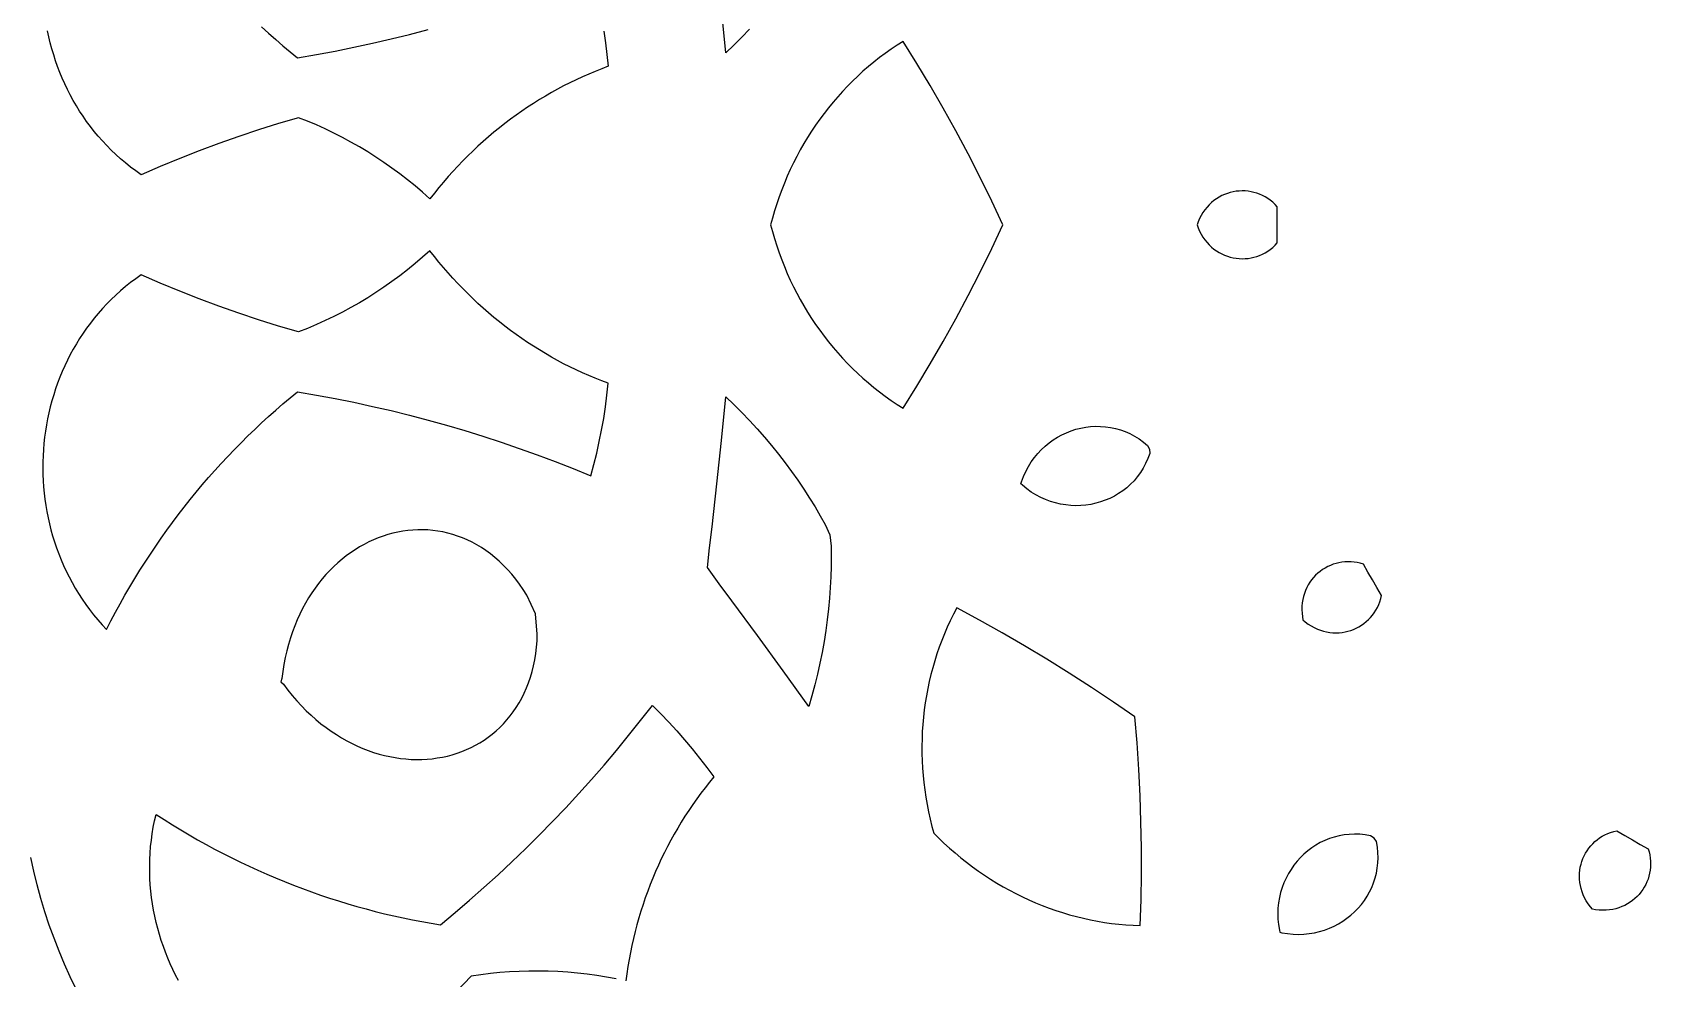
# Model space of a CAD drawing. Extents: x -261 to 261, y -261 to 261.
# Drawn here: x -119.2 to -20.5, y -46 to 11.7 of the extents above; entities that cross this region are included whole.
import ezdxf

# ---------------------------------------------------------------- set-up
doc = ezdxf.new("R2010")
doc.units = 0
doc.layers.add('COUCHE_1', color=18, linetype='CONTINUOUS')

msp = doc.modelspace()

# ---------------------------------------------------------------- linework, layer by layer
at = {"layer": 'COUCHE_1'}
for points in [[(-75.455, 11.93), (-75.928, 11.44), (-76.412, 10.959), (-76.908, 10.491), (-77.17, 13.151)], [(-105.189, 12.077), (-104.761, 11.686), (-104.327, 11.3), (-103.888, 10.921), (-103.444, 10.549), (-102.995, 10.182), (-101.851, 10.379), (-100.709, 10.592), (-99.57, 10.822), (-98.435, 11.069), (-97.303, 11.332), (-96.175, 11.612), (-95.05, 11.908)], [(-84.344, 11.805), (-84.236, 11.094), (-84.143, 10.38), (-84.066, 9.663), (-84.463, 9.514), (-84.858, 9.357), (-85.249, 9.193), (-85.637, 9.022), (-86.023, 8.844), (-86.404, 8.659), (-86.783, 8.467), (-87.158, 8.268), (-87.53, 8.062), (-87.897, 7.85), (-88.262, 7.631), (-88.622, 7.405), (-88.979, 7.173), (-89.332, 6.934), (-89.681, 6.688), (-90.026, 6.436), (-90.366, 6.178), (-90.703, 5.914), (-91.035, 5.643), (-91.363, 5.366), (-91.686, 5.083), (-92.005, 4.794), (-92.32, 4.499), (-92.629, 4.198), (-92.934, 3.891), (-93.234, 3.578), (-93.529, 3.259), (-93.819, 2.935), (-94.105, 2.605), (-94.385, 2.269), (-94.659, 1.928), (-94.929, 1.581), (-95.377, 1.98), (-95.833, 2.367), (-96.297, 2.742), (-96.768, 3.107), (-97.247, 3.459), (-97.732, 3.8), (-98.225, 4.128), (-98.724, 4.445), (-99.23, 4.75), (-99.743, 5.042), (-100.261, 5.322), (-100.786, 5.589), (-101.316, 5.844), (-101.852, 6.086), (-102.393, 6.316), (-102.939, 6.532), (-104.161, 6.171), (-105.378, 5.789), (-106.588, 5.385), (-107.792, 4.961), (-108.989, 4.516), (-110.179, 4.05), (-111.363, 3.563), (-112.539, 3.056), (-112.864, 3.286), (-113.18, 3.524), (-113.487, 3.769), (-113.786, 4.023), (-114.075, 4.284), (-114.356, 4.553), (-114.628, 4.828), (-114.891, 5.11), (-115.145, 5.399), (-115.39, 5.694), (-115.626, 5.995), (-115.852, 6.302), (-116.07, 6.615), (-116.279, 6.934), (-116.479, 7.257), (-116.669, 7.585), (-116.85, 7.918), (-117.023, 8.256), (-117.186, 8.598), (-117.339, 8.944), (-117.484, 9.294), (-117.619, 9.647), (-117.745, 10.004), (-117.862, 10.364), (-117.969, 10.726), (-118.067, 11.092), (-118.156, 11.459), (-118.235, 11.83)], [(-110.253, -46.079), (-110.429, -45.742), (-110.597, -45.401), (-110.755, -45.055), (-110.905, -44.706), (-111.047, -44.352), (-111.179, -43.995), (-111.302, -43.633), (-111.415, -43.269), (-111.519, -42.901), (-111.614, -42.531), (-111.698, -42.157), (-111.773, -41.781), (-111.838, -41.402), (-111.893, -41.021), (-111.938, -40.638), (-111.972, -40.253), (-111.996, -39.866), (-112.009, -39.478), (-112.011, -39.088), (-112.002, -38.697), (-111.983, -38.305), (-111.952, -37.913), (-111.909, -37.52), (-111.856, -37.126), (-111.79, -36.732), (-111.713, -36.338), (-111.624, -35.945), (-111.124, -36.268), (-110.621, -36.584), (-110.114, -36.894), (-109.604, -37.196), (-109.091, -37.491), (-108.574, -37.779), (-108.055, -38.06), (-107.532, -38.334), (-107.007, -38.6), (-106.479, -38.86), (-105.947, -39.112), (-105.414, -39.357), (-104.877, -39.594), (-104.338, -39.824), (-103.797, -40.047), (-103.253, -40.263), (-102.707, -40.471), (-102.159, -40.671), (-101.608, -40.864), (-101.056, -41.05), (-100.501, -41.228), (-99.945, -41.398), (-99.386, -41.561), (-98.826, -41.716), (-98.264, -41.864), (-97.7, -42.004), (-97.135, -42.136), (-96.568, -42.26), (-96, -42.377), (-95.43, -42.486), (-94.86, -42.587), (-94.287, -42.68), (-93.394, -41.937), (-92.512, -41.181), (-91.641, -40.413), (-90.781, -39.632), (-89.933, -38.838), (-89.096, -38.031), (-88.27, -37.213), (-87.456, -36.382), (-86.653, -35.539), (-85.863, -34.683), (-85.084, -33.816), (-84.318, -32.938), (-83.564, -32.047), (-82.822, -31.145), (-82.092, -30.232), (-81.375, -29.307), (-80.866, -29.813), (-80.369, -30.33), (-79.883, -30.859), (-79.409, -31.398), (-78.947, -31.949), (-78.497, -32.51), (-78.06, -33.082), (-77.635, -33.664), (-77.904, -33.992), (-78.167, -34.325), (-78.425, -34.663), (-78.675, -35.005), (-78.92, -35.352), (-79.158, -35.703), (-79.39, -36.059), (-79.615, -36.419), (-79.834, -36.782), (-80.046, -37.15), (-80.252, -37.522), (-80.452, -37.898), (-80.644, -38.278), (-80.831, -38.661), (-81.01, -39.048), (-81.183, -39.439), (-81.349, -39.833), (-81.508, -40.23), (-81.66, -40.631), (-81.806, -41.034), (-81.944, -41.441), (-82.076, -41.851), (-82.2, -42.264), (-82.318, -42.679), (-82.429, -43.098), (-82.532, -43.519), (-82.628, -43.942), (-82.717, -44.368), (-82.799, -44.796), (-82.874, -45.227), (-82.941, -45.66), (-83.001, -46.095)], [(-116.483, -46.606), (-116.852, -45.843), (-117.201, -45.07), (-117.53, -44.288), (-117.839, -43.496), (-118.128, -42.695), (-118.395, -41.886), (-118.642, -41.068), (-118.867, -40.242), (-119.07, -39.409), (-119.252, -38.569)], [(-83.589, -45.974), (-84.177, -45.867), (-84.767, -45.773), (-85.357, -45.694), (-85.948, -45.628), (-86.538, -45.576), (-87.13, -45.537), (-87.72, -45.513), (-88.311, -45.502), (-88.901, -45.505), (-89.49, -45.522), (-90.078, -45.552), (-90.664, -45.597), (-91.249, -45.655), (-91.832, -45.727), (-92.414, -45.813), (-93.292, -46.736)]]:
    msp.add_lwpolyline(points, dxfattribs=at)
for points in [[(-74.171, 0), (-74.064, -0.405), (-73.936, -0.842), (-73.799, -1.275), (-73.652, -1.704), (-73.496, -2.128), (-73.33, -2.547), (-73.155, -2.961), (-72.971, -3.37), (-72.777, -3.773), (-72.575, -4.171), (-72.364, -4.563), (-72.144, -4.949), (-71.915, -5.329), (-71.678, -5.703), (-71.433, -6.07), (-71.179, -6.431), (-70.917, -6.785), (-70.647, -7.133), (-70.369, -7.473), (-70.084, -7.806), (-69.79, -8.132), (-69.489, -8.45), (-69.181, -8.761), (-68.865, -9.063), (-68.542, -9.358), (-68.212, -9.644), (-67.875, -9.923), (-67.53, -10.192), (-67.18, -10.453), (-66.822, -10.705), (-66.458, -10.948), (-66.087, -11.182), (-65.261, -9.841), (-64.453, -8.485), (-63.664, -7.113), (-62.893, -5.724), (-62.14, -4.317), (-61.406, -2.888), (-60.691, -1.437), (-60.013, 0), (-60.691, 1.437), (-61.406, 2.888), (-62.14, 4.317), (-62.893, 5.724), (-63.664, 7.113), (-64.453, 8.485), (-65.261, 9.841), (-66.087, 11.182), (-66.458, 10.948), (-66.822, 10.705), (-67.18, 10.453), (-67.53, 10.192), (-67.875, 9.923), (-68.212, 9.644), (-68.542, 9.358), (-68.865, 9.063), (-69.181, 8.761), (-69.489, 8.45), (-69.79, 8.132), (-70.084, 7.806), (-70.369, 7.473), (-70.647, 7.133), (-70.917, 6.785), (-71.179, 6.431), (-71.433, 6.07), (-71.678, 5.703), (-71.915, 5.329), (-72.144, 4.949), (-72.364, 4.563), (-72.575, 4.171), (-72.777, 3.773), (-72.971, 3.37), (-73.155, 2.961), (-73.33, 2.547), (-73.496, 2.128), (-73.652, 1.704), (-73.799, 1.275), (-73.936, 0.842), (-74.064, 0.405)], [(-48.185, 0), (-48.12, -0.177), (-48.031, -0.381), (-47.931, -0.572), (-47.822, -0.752), (-47.703, -0.921), (-47.576, -1.078), (-47.442, -1.223), (-47.3, -1.357), (-47.152, -1.479), (-46.998, -1.59), (-46.838, -1.689), (-46.673, -1.777), (-46.504, -1.853), (-46.332, -1.917), (-46.157, -1.97), (-45.979, -2.011), (-45.799, -2.041), (-45.618, -2.059), (-45.437, -2.066), (-45.255, -2.061), (-45.074, -2.045), (-44.894, -2.017), (-44.716, -1.977), (-44.541, -1.926), (-44.368, -1.863), (-44.199, -1.789), (-44.034, -1.704), (-43.874, -1.607), (-43.719, -1.498), (-43.57, -1.378), (-43.428, -1.246), (-43.293, -1.102), (-43.302, -0.546), (-43.295, 0), (-43.302, 0.546), (-43.293, 1.102), (-43.428, 1.246), (-43.57, 1.378), (-43.719, 1.498), (-43.874, 1.607), (-44.034, 1.704), (-44.199, 1.789), (-44.368, 1.863), (-44.541, 1.926), (-44.716, 1.977), (-44.894, 2.017), (-45.074, 2.045), (-45.255, 2.061), (-45.437, 2.066), (-45.618, 2.059), (-45.799, 2.041), (-45.979, 2.011), (-46.157, 1.97), (-46.332, 1.917), (-46.504, 1.853), (-46.673, 1.777), (-46.838, 1.689), (-46.998, 1.59), (-47.152, 1.479), (-47.3, 1.357), (-47.442, 1.223), (-47.576, 1.078), (-47.703, 0.921), (-47.822, 0.752), (-47.931, 0.572), (-48.031, 0.381), (-48.12, 0.177)], [(-94.929, -1.581), (-95.377, -1.98), (-95.833, -2.367), (-96.297, -2.742), (-96.768, -3.107), (-97.247, -3.459), (-97.732, -3.8), (-98.225, -4.128), (-98.724, -4.445), (-99.23, -4.75), (-99.743, -5.042), (-100.261, -5.322), (-100.786, -5.589), (-101.316, -5.844), (-101.852, -6.086), (-102.393, -6.316), (-102.939, -6.532), (-104.161, -6.171), (-105.378, -5.789), (-106.588, -5.385), (-107.792, -4.961), (-108.989, -4.516), (-110.179, -4.05), (-111.363, -3.563), (-112.539, -3.056), (-112.864, -3.286), (-113.18, -3.524), (-113.487, -3.769), (-113.786, -4.023), (-114.075, -4.284), (-114.356, -4.553), (-114.628, -4.828), (-114.891, -5.11), (-115.145, -5.399), (-115.39, -5.694), (-115.626, -5.995), (-115.852, -6.302), (-116.07, -6.615), (-116.279, -6.934), (-116.479, -7.257), (-116.669, -7.585), (-116.85, -7.918), (-117.023, -8.256), (-117.186, -8.598), (-117.339, -8.944), (-117.484, -9.294), (-117.619, -9.647), (-117.745, -10.004), (-117.862, -10.364), (-117.969, -10.726), (-118.067, -11.092), (-118.156, -11.459), (-118.235, -11.83), (-118.305, -12.202), (-118.365, -12.575), (-118.416, -12.951), (-118.457, -13.327), (-118.489, -13.705), (-118.512, -14.083), (-118.525, -14.462), (-118.528, -14.842), (-118.522, -15.221), (-118.506, -15.601), (-118.48, -15.98), (-118.445, -16.359), (-118.4, -16.736), (-118.345, -17.113), (-118.281, -17.489), (-118.207, -17.863), (-118.123, -18.235), (-118.029, -18.606), (-117.926, -18.974), (-117.812, -19.34), (-117.689, -19.704), (-117.556, -20.064), (-117.413, -20.421), (-117.26, -20.776), (-117.097, -21.126), (-116.924, -21.473), (-116.741, -21.816), (-116.548, -22.154), (-116.345, -22.488), (-116.132, -22.818), (-115.909, -23.142), (-115.676, -23.462), (-115.433, -23.776), (-115.179, -24.084), (-114.916, -24.387), (-114.642, -24.683), (-114.37, -24.153), (-114.093, -23.628), (-113.808, -23.106), (-113.518, -22.589), (-113.221, -22.077), (-112.918, -21.569), (-112.608, -21.066), (-112.293, -20.568), (-111.971, -20.074), (-111.643, -19.586), (-111.309, -19.102), (-110.969, -18.623), (-110.624, -18.149), (-110.272, -17.68), (-109.915, -17.217), (-109.551, -16.758), (-109.182, -16.305), (-108.808, -15.857), (-108.428, -15.415), (-108.042, -14.978), (-107.65, -14.546), (-107.254, -14.12), (-106.851, -13.7), (-106.444, -13.286), (-106.031, -12.877), (-105.613, -12.474), (-105.189, -12.077), (-104.761, -11.686), (-104.327, -11.3), (-103.888, -10.921), (-103.444, -10.549), (-102.995, -10.182), (-101.851, -10.379), (-100.709, -10.592), (-99.57, -10.822), (-98.435, -11.069), (-97.303, -11.332), (-96.175, -11.612), (-95.05, -11.908), (-93.93, -12.22), (-92.813, -12.549), (-91.701, -12.895), (-90.593, -13.256), (-89.49, -13.634), (-88.392, -14.028), (-87.298, -14.438), (-86.21, -14.865), (-85.126, -15.307), (-84.939, -14.614), (-84.766, -13.918), (-84.61, -13.217), (-84.469, -12.512), (-84.344, -11.805), (-84.236, -11.094), (-84.143, -10.38), (-84.066, -9.663), (-84.463, -9.514), (-84.858, -9.357), (-85.249, -9.193), (-85.637, -9.022), (-86.023, -8.844), (-86.404, -8.659), (-86.783, -8.467), (-87.158, -8.268), (-87.53, -8.062), (-87.897, -7.85), (-88.262, -7.631), (-88.622, -7.405), (-88.979, -7.173), (-89.332, -6.934), (-89.681, -6.688), (-90.026, -6.436), (-90.366, -6.178), (-90.703, -5.914), (-91.035, -5.643), (-91.363, -5.366), (-91.686, -5.083), (-92.005, -4.794), (-92.32, -4.499), (-92.629, -4.198), (-92.934, -3.891), (-93.234, -3.578), (-93.529, -3.259), (-93.819, -2.935), (-94.105, -2.605), (-94.385, -2.269), (-94.659, -1.928)], [(-78.012, -20.903), (-77.9, -19.695), (-77.743, -18.407), (-77.448, -15.795), (-77.17, -13.151), (-76.908, -10.491), (-76.412, -10.959), (-75.928, -11.44), (-75.455, -11.93), (-74.995, -12.431), (-74.547, -12.94), (-74.112, -13.456), (-73.691, -13.979), (-73.283, -14.507), (-72.889, -15.041), (-72.51, -15.577), (-72.145, -16.117), (-71.795, -16.658), (-71.461, -17.199), (-71.143, -17.74), (-70.841, -18.28), (-70.572, -18.91), (-70.491, -19.59), (-70.482, -20.208), (-70.487, -20.836), (-70.505, -21.472), (-70.538, -22.115), (-70.584, -22.764), (-70.644, -23.419), (-70.719, -24.078), (-70.807, -24.739), (-70.911, -25.403), (-71.029, -26.068), (-71.163, -26.732), (-71.311, -27.396), (-71.475, -28.057), (-71.654, -28.715), (-71.849, -29.369), (-73.407, -27.196), (-74.969, -25.045), (-76.531, -22.931), (-77.311, -21.893)], [(-58.924, -15.789), (-58.885, -15.665), (-58.763, -15.341), (-58.622, -15.032), (-58.464, -14.737), (-58.289, -14.458), (-58.099, -14.194), (-57.895, -13.946), (-57.676, -13.714), (-57.446, -13.499), (-57.204, -13.3), (-56.951, -13.117), (-56.689, -12.953), (-56.418, -12.805), (-56.14, -12.675), (-55.854, -12.564), (-55.564, -12.47), (-55.268, -12.396), (-54.969, -12.34), (-54.668, -12.303), (-54.364, -12.286), (-54.06, -12.288), (-53.756, -12.311), (-53.454, -12.353), (-53.153, -12.417), (-52.856, -12.501), (-52.563, -12.606), (-52.275, -12.733), (-51.993, -12.881), (-51.719, -13.052), (-51.452, -13.244), (-51.195, -13.46), (-51.073, -13.685), (-51.066, -13.941), (-51.181, -14.256), (-51.316, -14.556), (-51.468, -14.841), (-51.638, -15.11), (-51.824, -15.364), (-52.025, -15.602), (-52.24, -15.823), (-52.469, -16.028), (-52.71, -16.217), (-52.962, -16.388), (-53.224, -16.542), (-53.495, -16.679), (-53.775, -16.798), (-54.062, -16.899), (-54.355, -16.982), (-54.653, -17.047), (-54.956, -17.093), (-55.262, -17.119), (-55.57, -17.127), (-55.88, -17.115), (-56.19, -17.084), (-56.499, -17.033), (-56.806, -16.961), (-57.111, -16.87), (-57.412, -16.757), (-57.709, -16.624), (-58, -16.469), (-58.284, -16.293), (-58.561, -16.096), (-58.829, -15.876)], [(-104.009, -27.869), (-103.866, -28.014), (-103.599, -28.365), (-103.326, -28.702), (-103.047, -29.023), (-102.762, -29.331), (-102.472, -29.624), (-102.177, -29.903), (-101.877, -30.168), (-101.572, -30.419), (-101.264, -30.655), (-100.952, -30.878), (-100.636, -31.087), (-100.318, -31.282), (-99.997, -31.463), (-99.674, -31.631), (-99.349, -31.785), (-99.022, -31.925), (-98.694, -32.052), (-98.366, -32.166), (-98.036, -32.266), (-97.707, -32.353), (-97.378, -32.427), (-97.049, -32.488), (-96.722, -32.535), (-96.395, -32.57), (-96.07, -32.592), (-95.748, -32.601), (-95.427, -32.597), (-95.109, -32.58), (-94.794, -32.551), (-94.483, -32.509), (-94.175, -32.455), (-93.871, -32.389), (-93.572, -32.31), (-93.277, -32.218), (-92.988, -32.115), (-92.704, -31.999), (-92.426, -31.871), (-92.154, -31.731), (-91.888, -31.58), (-91.63, -31.416), (-91.378, -31.241), (-91.134, -31.054), (-90.898, -30.855), (-90.671, -30.645), (-90.452, -30.423), (-90.242, -30.189), (-90.041, -29.945), (-89.85, -29.689), (-89.669, -29.421), (-89.498, -29.143), (-89.338, -28.853), (-89.19, -28.553), (-89.052, -28.241), (-88.926, -27.918), (-88.813, -27.585), (-88.712, -27.241), (-88.624, -26.886), (-88.549, -26.521), (-88.487, -26.145), (-88.44, -25.758), (-88.406, -25.362), (-88.388, -24.954), (-88.49, -23.711), (-89.023, -22.583), (-89.243, -22.239), (-89.47, -21.912), (-89.705, -21.602), (-89.946, -21.307), (-90.194, -21.028), (-90.447, -20.765), (-90.707, -20.517), (-90.972, -20.285), (-91.242, -20.069), (-91.517, -19.868), (-91.796, -19.682), (-92.079, -19.511), (-92.366, -19.355), (-92.657, -19.214), (-92.95, -19.088), (-93.246, -18.976), (-93.545, -18.879), (-93.845, -18.796), (-94.148, -18.728), (-94.451, -18.674), (-94.756, -18.634), (-95.062, -18.608), (-95.367, -18.595), (-95.673, -18.597), (-95.979, -18.612), (-96.283, -18.64), (-96.587, -18.682), (-96.89, -18.737), (-97.19, -18.805), (-97.489, -18.886), (-97.785, -18.98), (-98.079, -19.087), (-98.37, -19.207), (-98.657, -19.339), (-98.941, -19.484), (-99.22, -19.641), (-99.495, -19.81), (-99.766, -19.991), (-100.031, -20.184), (-100.291, -20.389), (-100.545, -20.606), (-100.793, -20.835), (-101.035, -21.075), (-101.27, -21.326), (-101.498, -21.589), (-101.718, -21.863), (-101.931, -22.148), (-102.135, -22.444), (-102.332, -22.751), (-102.519, -23.068), (-102.697, -23.396), (-102.866, -23.735), (-103.025, -24.084), (-103.173, -24.443), (-103.312, -24.812), (-103.439, -25.191), (-103.555, -25.581), (-103.66, -25.98), (-103.753, -26.388), (-103.834, -26.807), (-103.902, -27.235), (-103.957, -27.672)], [(-41.73, -24.093), (-41.585, -24.214), (-41.405, -24.345), (-41.223, -24.461), (-41.038, -24.562), (-40.852, -24.649), (-40.664, -24.722), (-40.474, -24.78), (-40.285, -24.825), (-40.095, -24.857), (-39.906, -24.876), (-39.718, -24.882), (-39.532, -24.875), (-39.348, -24.857), (-39.166, -24.826), (-38.988, -24.784), (-38.813, -24.731), (-38.643, -24.667), (-38.477, -24.592), (-38.316, -24.507), (-38.162, -24.412), (-38.013, -24.308), (-37.871, -24.194), (-37.737, -24.07), (-37.61, -23.938), (-37.492, -23.798), (-37.383, -23.649), (-37.283, -23.492), (-37.193, -23.328), (-37.113, -23.157), (-37.044, -22.978), (-36.987, -22.793), (-36.941, -22.601), (-37.228, -22.124), (-37.494, -21.647), (-37.774, -21.178), (-38.044, -20.692), (-38.233, -20.635), (-38.422, -20.592), (-38.611, -20.562), (-38.799, -20.546), (-38.986, -20.542), (-39.172, -20.55), (-39.356, -20.57), (-39.536, -20.602), (-39.714, -20.646), (-39.888, -20.701), (-40.058, -20.766), (-40.223, -20.843), (-40.382, -20.929), (-40.536, -21.026), (-40.684, -21.132), (-40.824, -21.248), (-40.958, -21.372), (-41.083, -21.506), (-41.2, -21.648), (-41.308, -21.798), (-41.407, -21.956), (-41.496, -22.122), (-41.574, -22.295), (-41.642, -22.475), (-41.698, -22.662), (-41.741, -22.855), (-41.773, -23.054), (-41.791, -23.259), (-41.795, -23.47), (-41.786, -23.686), (-41.762, -23.906)], [(-64.234, -37.086), (-63.939, -37.382), (-63.61, -37.698), (-63.274, -38.004), (-62.933, -38.302), (-62.585, -38.591), (-62.232, -38.871), (-61.874, -39.142), (-61.51, -39.404), (-61.14, -39.656), (-60.766, -39.9), (-60.387, -40.133), (-60.004, -40.358), (-59.616, -40.573), (-59.224, -40.778), (-58.827, -40.973), (-58.427, -41.159), (-58.023, -41.335), (-57.616, -41.501), (-57.205, -41.657), (-56.791, -41.802), (-56.374, -41.938), (-55.954, -42.063), (-55.532, -42.177), (-55.107, -42.282), (-54.68, -42.375), (-54.251, -42.458), (-53.82, -42.53), (-53.387, -42.592), (-52.953, -42.642), (-52.517, -42.682), (-52.08, -42.71), (-51.642, -42.728), (-51.597, -41.153), (-51.576, -39.575), (-51.578, -37.992), (-51.604, -36.404), (-51.657, -34.808), (-51.735, -33.204), (-51.842, -31.59), (-51.973, -30.006), (-53.279, -29.101), (-54.623, -28.202), (-55.973, -27.332), (-57.329, -26.489), (-58.691, -25.671), (-60.061, -24.878), (-61.438, -24.108), (-62.824, -23.359), (-63.028, -23.747), (-63.222, -24.14), (-63.406, -24.537), (-63.579, -24.939), (-63.742, -25.344), (-63.895, -25.754), (-64.038, -26.167), (-64.171, -26.583), (-64.293, -27.004), (-64.405, -27.427), (-64.506, -27.853), (-64.597, -28.282), (-64.678, -28.713), (-64.749, -29.146), (-64.809, -29.582), (-64.859, -30.02), (-64.898, -30.459), (-64.927, -30.9), (-64.945, -31.343), (-64.953, -31.786), (-64.95, -32.23), (-64.937, -32.675), (-64.914, -33.121), (-64.879, -33.567), (-64.835, -34.013), (-64.779, -34.459), (-64.713, -34.905), (-64.637, -35.35), (-64.55, -35.795), (-64.452, -36.239), (-64.343, -36.682)], [(-43.135, -43.135), (-43.009, -43.164), (-42.667, -43.22), (-42.329, -43.252), (-41.995, -43.263), (-41.666, -43.251), (-41.342, -43.218), (-41.025, -43.165), (-40.715, -43.092), (-40.413, -43), (-40.12, -42.89), (-39.836, -42.762), (-39.562, -42.618), (-39.299, -42.457), (-39.047, -42.281), (-38.808, -42.089), (-38.582, -41.884), (-38.369, -41.666), (-38.171, -41.435), (-37.989, -41.192), (-37.822, -40.938), (-37.672, -40.673), (-37.54, -40.399), (-37.425, -40.115), (-37.33, -39.824), (-37.254, -39.524), (-37.199, -39.218), (-37.165, -38.905), (-37.152, -38.587), (-37.162, -38.264), (-37.196, -37.937), (-37.254, -37.606), (-37.388, -37.388), (-37.606, -37.254), (-37.937, -37.196), (-38.264, -37.162), (-38.587, -37.152), (-38.905, -37.165), (-39.218, -37.199), (-39.524, -37.254), (-39.824, -37.33), (-40.115, -37.425), (-40.399, -37.54), (-40.673, -37.672), (-40.938, -37.822), (-41.192, -37.989), (-41.435, -38.171), (-41.666, -38.369), (-41.884, -38.582), (-42.089, -38.808), (-42.281, -39.047), (-42.457, -39.299), (-42.618, -39.562), (-42.762, -39.836), (-42.89, -40.12), (-43, -40.413), (-43.092, -40.715), (-43.165, -41.025), (-43.218, -41.342), (-43.251, -41.666), (-43.263, -41.995), (-43.252, -42.329), (-43.22, -42.667), (-43.164, -43.009)], [(-24.093, -41.73), (-24.214, -41.585), (-24.345, -41.405), (-24.461, -41.223), (-24.562, -41.038), (-24.649, -40.852), (-24.722, -40.664), (-24.78, -40.474), (-24.825, -40.285), (-24.857, -40.095), (-24.876, -39.906), (-24.882, -39.718), (-24.875, -39.532), (-24.857, -39.348), (-24.826, -39.166), (-24.784, -38.988), (-24.731, -38.813), (-24.667, -38.643), (-24.592, -38.477), (-24.507, -38.316), (-24.412, -38.162), (-24.308, -38.013), (-24.194, -37.871), (-24.07, -37.737), (-23.938, -37.61), (-23.798, -37.492), (-23.649, -37.383), (-23.492, -37.283), (-23.328, -37.193), (-23.157, -37.113), (-22.978, -37.044), (-22.793, -36.987), (-22.601, -36.941), (-22.124, -37.228), (-21.647, -37.494), (-21.178, -37.774), (-20.692, -38.044), (-20.635, -38.233), (-20.592, -38.422), (-20.562, -38.611), (-20.546, -38.799), (-20.542, -38.986), (-20.55, -39.172), (-20.57, -39.356), (-20.602, -39.536), (-20.646, -39.714), (-20.701, -39.888), (-20.766, -40.058), (-20.843, -40.223), (-20.929, -40.382), (-21.026, -40.536), (-21.132, -40.684), (-21.248, -40.824), (-21.372, -40.958), (-21.506, -41.083), (-21.648, -41.2), (-21.798, -41.308), (-21.956, -41.407), (-22.122, -41.496), (-22.295, -41.574), (-22.475, -41.642), (-22.662, -41.698), (-22.855, -41.741), (-23.054, -41.773), (-23.259, -41.791), (-23.47, -41.795), (-23.686, -41.786), (-23.906, -41.762)]]:
    msp.add_lwpolyline(points, close=True, dxfattribs=at)

doc.saveas('drawing.dxf')
